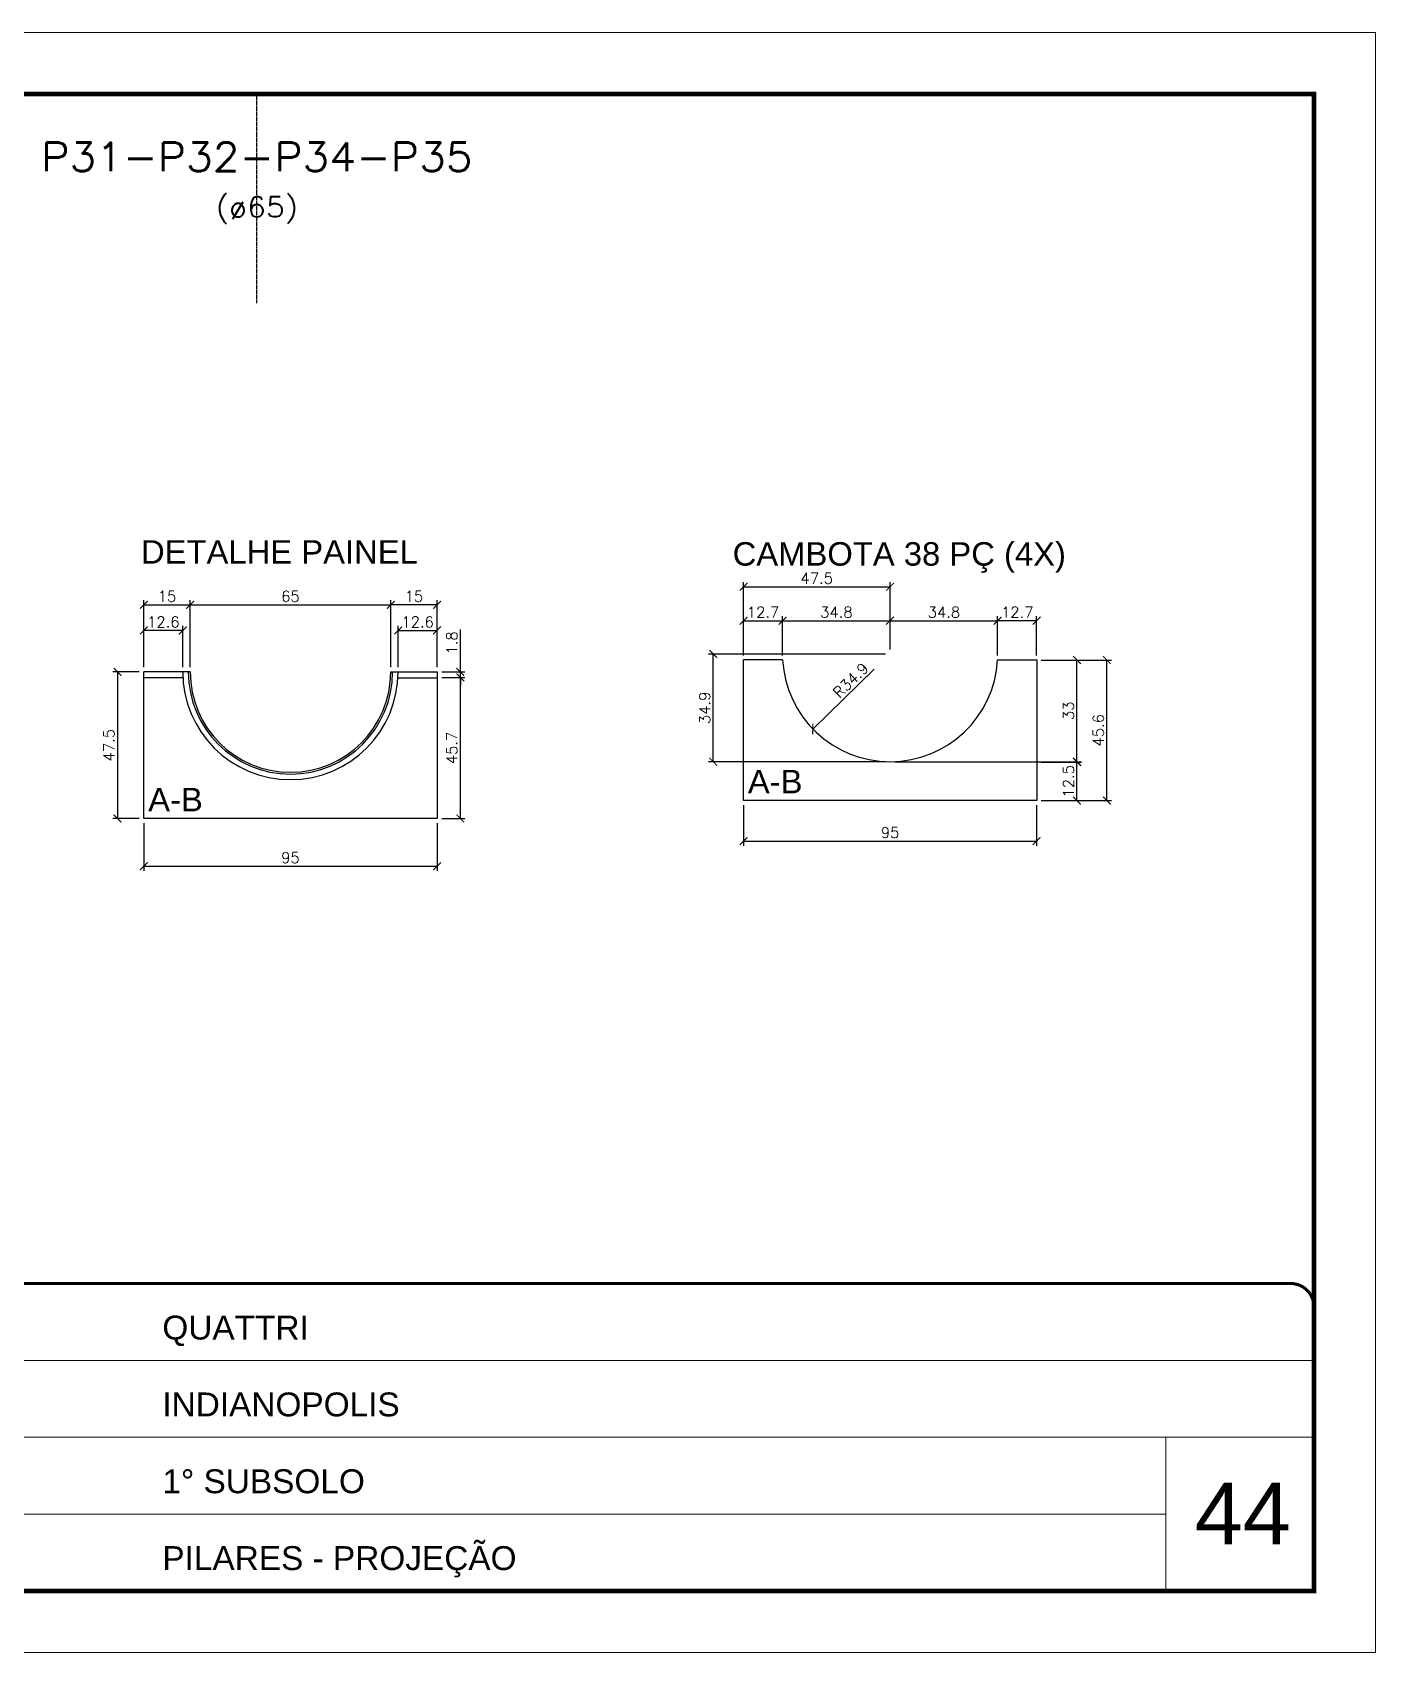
# Model space of a CAD drawing. Header units: millimetres. Extents: x 1945 to 8225, y 304 to 15137.
# Drawn here: x 7314 to 8185, y 2601 to 3651 of the extents above; entities that cross this region are included whole.
import ezdxf
from ezdxf.enums import TextEntityAlignment as Align

# ---------------------------------------------------------------- set-up
doc = ezdxf.new("R2010")
doc.units = ezdxf.units.MM
for name, pattern in [('CONTINUO', [0]), ('DASHED', [0.75, 0.5, -0.25]), ('HIDDEN', [0.375, 0.25, -0.125])]:
    doc.linetypes.add(name, pattern=pattern)
for name, color, linetype, lineweight in [('CARIMBO', 255, 'Continuous', 9), ('Folhas', 255, 'Continuous', 9), ('SARRAFO DE PRESSAO', 251, 'DASHED', 9), ('Texto Seção', 7, 'Continuous', 15)]:
    doc.layers.add(name, color=color, linetype=linetype, lineweight=lineweight)
for name, color, linetype in [('Painéis', 200, 'Continuous'), ('Texto de Titulo', 7, 'Continuous'), ('Texto Qtd Sarr', 242, 'Continuous'), ('TEXTO_GERAL', 7, 'Continuous')]:
    doc.layers.add(name, color=color, linetype=linetype)
doc.styles.add('ARIAL', font='arial.ttf')
doc.styles.add('ROMANS', font='romans.shx')
doc.styles.add('SANSSERIF', font='sas_____.pfb')
doc.dimstyles.new('COTA SECAO', dxfattribs={"dimtxt": 7, "dimasz": 5, "dimexe": 3, "dimexo": 3, "dimgap": 2, "dimtad": 3, "dimdec": 1, "dimlfac": 0.5, "dimzin": 12, "dimdsep": 46, "dimtxsty": 'ROMANS', "dimblk": 'ARCHTICK', "dimcen": 0, "dimclrd": 4, "dimclre": 4, "dimclrt": 1, "dimadec": 1, "dimazin": 3, "dimtfac": 1, "dimtdec": 1, "dimtmove": 0, "dimatfit": 3, "dimldrblk": 'OBLIQUE', "dimfxl": 1, "dimtolj": 1, "dimtzin": 12, "dimarcsym": 0})

# ---------------------------------------------------------------- blocks, each defined once
blk = doc.blocks.new('9999999999')
at = {"color": 30, "linetype": 'CONTINUO'}
for p, q in [((98564.6, 34379.6), (99584, 34379.6)), ((98564.6, 34329.8), (99488, 34329.8)), ((99584, 34329.8), (99488, 34329.8)), ((99488, 34329.8), (99488, 34230.2)), ((98564.6, 34280), (99488, 34280))]:
    blk.add_line(p, q, dxfattribs=at)
at = {"color": 30, "linetype": 'CONTINUO', "const_width": 2}
blk.add_lwpolyline([(99584, 34230.2), (99584, 34414.4, 0.414214), (99569, 34429.4), (98229, 34429.4, 0.414214), (98214, 34414.4), (98214, 34245.2, 0.414214), (98229, 34230.2), (99584, 34230.2)], format="xyb", dxfattribs=at)
at = {"layer": 'Folhas'}
blk.add_lwpolyline([(98139, 34190.2), (99624, 34190.2), (99624, 35240.2), (98139, 35240.2)], close=True, dxfattribs=at)
at = {"layer": 'Folhas', "color": 30, "const_width": 3}
blk.add_lwpolyline([(98214, 34230.2), (99584, 34230.2), (99584, 35200.2), (98214, 35200.2)], close=True, dxfattribs=at)
at = {"color": 7, "linetype": 'Continuous', "ltscale": 5, "style": 'ARIAL'}
for s, height, p in [('QUATTRI', 15.48, (98837.7, 34393.1)), ('INDIANOPOLIS', 15.483, (98837.7, 34343.3)), ('1° SUBSOLO', 15.48, (98837.7, 34293.5)), ('PILARES - PROJEÇÃO', 15.483, (98837.7, 34243.7))]:
    blk.add_text(s, height=height, dxfattribs=at).set_placement(p)
blk = doc.blocks.new('titulo1')
at = {"layer": 'Defpoints', "color": 252, "linetype": 'HIDDEN', "ltscale": 2}
blk.add_line((0, 0), (0, 125), dxfattribs=at)
at = {"layer": 'Defpoints', "style": 'ROMANS', "oblique": 15}
blk.add_attdef('FOLHA', text='', height=10, dxfattribs=at).set_placement((0, 15.58), align=Align.MIDDLE_CENTER)
at = {"layer": 'Texto Qtd Sarr', "color": 3, "style": 'ROMANS', "oblique": 15}
for tag, height, p in [('TITULO', 17, (0, 71.45)), ('SEÇÃO', 12, (0, 41.55))]:
    blk.add_attdef(tag, text='', height=height, dxfattribs=at).set_placement(p, align=Align.MIDDLE_CENTER)
blk = doc.blocks.new('_ArchTick')
at = {"color": 0, "linetype": 'ByBlock', "const_width": 0.15}
blk.add_lwpolyline([(-0.5, -0.5), (0.5, 0.5)], dxfattribs=at)
blk = doc.blocks.new('*D1329')
at = {"color": 4, "lineweight": -2, "transparency": 16777216}
for p, q in [((7591.7, 3236.9), (7591.7, 3264.5)), ((7579.6, 3236.9), (7594.7, 3236.9)), ((7591.7, 3233.3), (7591.7, 3236.9)), ((7579.6, 3233.3), (7594.7, 3233.3)), ((7591.7, 3233.3), (7591.7, 3228.3))]:
    blk.add_line(p, q, dxfattribs=at)
at = {"layer": 'Defpoints', "color": 0, "transparency": 16777216}
for p in [(7576.6, 3236.9), (7576.6, 3233.3), (7591.7, 3233.3)]:
    blk.add_point(p, dxfattribs=at)
at = {"color": 4, "lineweight": -2, "transparency": 16777216, "xscale": 5, "yscale": 5, "zscale": 5}
for p, rotation in [((7591.7, 3236.9), 270), ((7591.7, 3233.3), 90)]:
    blk.add_blockref('_ArchTick', p, dxfattribs=dict(at, rotation=rotation))
at = {"color": 1, "transparency": 16777216, "insert": (7586.2, 3255.7), "char_height": 7, "attachment_point": 5, "rotation": 90, "style": 'ROMANS'}
blk.add_mtext('\\A1;1.8', dxfattribs=at)
blk = doc.blocks.new('_Oblique')
at = {"color": 0, "linetype": 'ByBlock', "lineweight": -2}
blk.add_line((-0.5, -0.5), (0.5, 0.5), dxfattribs=at)
blk = doc.blocks.new('*D1330')
at = {"color": 4, "lineweight": -2, "transparency": 16777216}
for p, q in [((7386.6, 3239.9), (7386.6, 3283.4)), ((7386.6, 3280.4), (7416.6, 3280.4)), ((7416.6, 3239.9), (7416.6, 3283.4))]:
    blk.add_line(p, q, dxfattribs=at)
at = {"layer": 'Defpoints', "color": 0, "transparency": 16777216}
for p in [(7416.6, 3280.4), (7386.6, 3236.9), (7416.6, 3236.9)]:
    blk.add_point(p, dxfattribs=at)
at = {"color": 4, "lineweight": -2, "transparency": 16777216, "xscale": 5, "yscale": 5, "zscale": 5, "rotation": 180}
blk.add_blockref('_ArchTick', (7386.6, 3280.4), dxfattribs=at)
at = {"color": 4, "lineweight": -2, "transparency": 16777216, "xscale": 5, "yscale": 5, "zscale": 5}
blk.add_blockref('_ArchTick', (7416.6, 3280.4), dxfattribs=at)
at = {"color": 1, "transparency": 16777216, "insert": (7401.6, 3285.9), "char_height": 7, "attachment_point": 5, "style": 'ROMANS'}
blk.add_mtext('\\A1;15', dxfattribs=at)
blk = doc.blocks.new('*D1331')
at = {"color": 4, "lineweight": -2, "transparency": 16777216}
for p, q in [((7386.6, 3243.5), (7386.6, 3266.8)), ((7411.8, 3239.9), (7411.8, 3266.8)), ((7411.8, 3263.8), (7386.6, 3263.8))]:
    blk.add_line(p, q, dxfattribs=at)
at = {"layer": 'Defpoints', "color": 0, "transparency": 16777216}
for p in [(7386.6, 3263.8), (7386.6, 3240.5), (7411.8, 3236.9)]:
    blk.add_point(p, dxfattribs=at)
at = {"color": 4, "lineweight": -2, "transparency": 16777216, "xscale": 5, "yscale": 5, "zscale": 5, "rotation": 180}
blk.add_blockref('_ArchTick', (7386.6, 3263.8), dxfattribs=at)
at = {"color": 4, "lineweight": -2, "transparency": 16777216, "xscale": 5, "yscale": 5, "zscale": 5}
blk.add_blockref('_ArchTick', (7411.8, 3263.8), dxfattribs=at)
at = {"color": 1, "transparency": 16777216, "insert": (7399.2, 3269.3), "char_height": 7, "attachment_point": 5, "style": 'ROMANS'}
blk.add_mtext('\\A1;12.6', dxfattribs=at)
blk = doc.blocks.new('*D1332')
at = {"color": 4, "lineweight": -2, "transparency": 16777216}
for p, q in [((7546.6, 3239.9), (7546.6, 3283.4)), ((7576.6, 3280.4), (7546.6, 3280.4)), ((7576.6, 3239.9), (7576.6, 3283.4))]:
    blk.add_line(p, q, dxfattribs=at)
at = {"layer": 'Defpoints', "color": 0, "transparency": 16777216}
for p in [(7546.6, 3280.4), (7546.6, 3236.9), (7576.6, 3236.9)]:
    blk.add_point(p, dxfattribs=at)
at = {"color": 4, "lineweight": -2, "transparency": 16777216, "xscale": 5, "yscale": 5, "zscale": 5, "rotation": 180}
blk.add_blockref('_ArchTick', (7546.6, 3280.4), dxfattribs=at)
at = {"color": 4, "lineweight": -2, "transparency": 16777216, "xscale": 5, "yscale": 5, "zscale": 5}
blk.add_blockref('_ArchTick', (7576.6, 3280.4), dxfattribs=at)
at = {"color": 1, "transparency": 16777216, "insert": (7561.6, 3285.9), "char_height": 7, "attachment_point": 5, "style": 'ROMANS'}
blk.add_mtext('\\A1;15', dxfattribs=at)
blk = doc.blocks.new('*D1333')
at = {"color": 4, "lineweight": -2, "transparency": 16777216}
for p, q in [((7551.4, 3239.9), (7551.4, 3266.8)), ((7576.6, 3239.9), (7576.6, 3266.8)), ((7551.4, 3263.8), (7576.6, 3263.8))]:
    blk.add_line(p, q, dxfattribs=at)
at = {"layer": 'Defpoints', "color": 0, "transparency": 16777216}
for p in [(7576.6, 3263.8), (7551.4, 3236.9), (7576.6, 3236.9)]:
    blk.add_point(p, dxfattribs=at)
at = {"color": 4, "lineweight": -2, "transparency": 16777216, "xscale": 5, "yscale": 5, "zscale": 5, "rotation": 180}
blk.add_blockref('_ArchTick', (7551.4, 3263.8), dxfattribs=at)
at = {"color": 4, "lineweight": -2, "transparency": 16777216, "xscale": 5, "yscale": 5, "zscale": 5}
blk.add_blockref('_ArchTick', (7576.6, 3263.8), dxfattribs=at)
at = {"color": 1, "transparency": 16777216, "insert": (7564, 3269.3), "char_height": 7, "attachment_point": 5, "style": 'ROMANS'}
blk.add_mtext('\\A1;12.6', dxfattribs=at)
blk = doc.blocks.new('*D1334')
at = {"color": 4, "lineweight": -2, "transparency": 16777216}
for p, q in [((7416.6, 3239.9), (7416.6, 3283.4)), ((7416.6, 3280.4), (7546.6, 3280.4)), ((7546.6, 3239.9), (7546.6, 3283.4))]:
    blk.add_line(p, q, dxfattribs=at)
at = {"layer": 'Defpoints', "color": 0, "transparency": 16777216}
for p in [(7546.6, 3280.4), (7416.6, 3236.9), (7546.6, 3236.9)]:
    blk.add_point(p, dxfattribs=at)
at = {"color": 4, "lineweight": -2, "transparency": 16777216, "xscale": 5, "yscale": 5, "zscale": 5, "rotation": 180}
blk.add_blockref('_ArchTick', (7416.6, 3280.4), dxfattribs=at)
at = {"color": 4, "lineweight": -2, "transparency": 16777216, "xscale": 5, "yscale": 5, "zscale": 5}
blk.add_blockref('_ArchTick', (7546.6, 3280.4), dxfattribs=at)
at = {"color": 1, "transparency": 16777216, "insert": (7481.6, 3285.9), "char_height": 7, "attachment_point": 5, "style": 'ROMANS'}
blk.add_mtext('\\A1;65', dxfattribs=at)
blk = doc.blocks.new('*D1335')
at = {"color": 4, "lineweight": -2, "transparency": 16777216}
for p, q in [((7383.6, 3236.9), (7366.5, 3236.9)), ((7369.5, 3236.9), (7369.5, 3141.9)), ((7383.6, 3141.9), (7366.5, 3141.9))]:
    blk.add_line(p, q, dxfattribs=at)
at = {"layer": 'Defpoints', "color": 0, "transparency": 16777216}
for p in [(7386.6, 3236.9), (7369.5, 3141.9), (7386.6, 3141.9)]:
    blk.add_point(p, dxfattribs=at)
at = {"color": 4, "lineweight": -2, "transparency": 16777216, "xscale": 5, "yscale": 5, "zscale": 5}
for p, rotation in [((7369.5, 3236.9), 90), ((7369.5, 3141.9), 270)]:
    blk.add_blockref('_ArchTick', p, dxfattribs=dict(at, rotation=rotation))
at = {"color": 1, "transparency": 16777216, "insert": (7364, 3189.4), "char_height": 7, "attachment_point": 5, "rotation": 90, "style": 'ROMANS'}
blk.add_mtext('\\A1;47.5', dxfattribs=at)
blk = doc.blocks.new('*D1336')
at = {"color": 4, "lineweight": -2, "transparency": 16777216}
for p, q in [((7386.6, 3138.9), (7386.6, 3108)), ((7576.6, 3138.9), (7576.6, 3108)), ((7386.6, 3111), (7576.6, 3111))]:
    blk.add_line(p, q, dxfattribs=at)
at = {"layer": 'Defpoints', "color": 0, "transparency": 16777216}
for p in [(7386.6, 3141.9), (7576.6, 3141.9), (7576.6, 3111)]:
    blk.add_point(p, dxfattribs=at)
at = {"color": 4, "lineweight": -2, "transparency": 16777216, "xscale": 5, "yscale": 5, "zscale": 5, "rotation": 180}
blk.add_blockref('_ArchTick', (7386.6, 3111), dxfattribs=at)
at = {"color": 4, "lineweight": -2, "transparency": 16777216, "xscale": 5, "yscale": 5, "zscale": 5}
blk.add_blockref('_ArchTick', (7576.6, 3111), dxfattribs=at)
at = {"color": 1, "transparency": 16777216, "insert": (7481.6, 3116.5), "char_height": 7, "attachment_point": 5, "style": 'ROMANS'}
blk.add_mtext('\\A1;95', dxfattribs=at)
blk = doc.blocks.new('*D1337')
at = {"color": 4, "lineweight": -2, "transparency": 16777216}
for p, q in [((7579.6, 3233.3), (7594.7, 3233.3)), ((7591.7, 3141.9), (7591.7, 3233.3)), ((7579.6, 3141.9), (7594.7, 3141.9))]:
    blk.add_line(p, q, dxfattribs=at)
at = {"layer": 'Defpoints', "color": 0, "transparency": 16777216}
for p in [(7576.6, 3233.3), (7591.7, 3233.3), (7576.6, 3141.9)]:
    blk.add_point(p, dxfattribs=at)
at = {"color": 4, "lineweight": -2, "transparency": 16777216, "xscale": 5, "yscale": 5, "zscale": 5}
for p, rotation in [((7591.7, 3233.3), 90), ((7591.7, 3141.9), 270)]:
    blk.add_blockref('_ArchTick', p, dxfattribs=dict(at, rotation=rotation))
at = {"color": 1, "transparency": 16777216, "insert": (7586.2, 3187.6), "char_height": 7, "attachment_point": 5, "rotation": 90, "style": 'ROMANS'}
blk.add_mtext('\\A1;45.7', dxfattribs=at)
blk = doc.blocks.new('*D1742')
at = {"color": 4, "lineweight": -2, "transparency": 16777216}
blk.add_line((7859.9, 3238.6), (7820.1, 3199.9), dxfattribs=at)
at = {"layer": 'Defpoints', "color": 0, "transparency": 16777216}
for p in [(7870.2, 3248.5), (7820.1, 3199.9)]:
    blk.add_point(p, dxfattribs=at)
at = {"color": 4, "lineweight": -2, "transparency": 16777216, "xscale": 5, "yscale": 5, "zscale": 5, "rotation": 224.1186096114918}
blk.add_blockref('_ArchTick', (7820.1, 3199.9), dxfattribs=at)
at = {"color": 1, "transparency": 16777216, "insert": (7844.7, 3231.5), "char_height": 7, "attachment_point": 5, "rotation": 44.1186, "style": 'ROMANS'}
blk.add_mtext('\\A1;R34.9', dxfattribs=at)
blk = doc.blocks.new('*D1338')
at = {"color": 4, "lineweight": -2, "transparency": 16777216}
for p, q in [((7968.2, 3244.6), (8013.7, 3244.6)), ((8010.7, 3153.5), (8010.7, 3244.6)), ((7968.2, 3153.5), (8013.7, 3153.5))]:
    blk.add_line(p, q, dxfattribs=at)
at = {"layer": 'Defpoints', "color": 0, "transparency": 16777216}
for p in [(7965.2, 3244.6), (8010.7, 3244.6), (7965.2, 3153.5)]:
    blk.add_point(p, dxfattribs=at)
at = {"color": 4, "lineweight": -2, "transparency": 16777216, "xscale": 5, "yscale": 5, "zscale": 5}
for p, rotation in [((8010.7, 3244.6), 90), ((8010.7, 3153.5), 270)]:
    blk.add_blockref('_ArchTick', p, dxfattribs=dict(at, rotation=rotation))
at = {"color": 1, "transparency": 16777216, "insert": (8005.2, 3199.1), "char_height": 7, "attachment_point": 5, "rotation": 90, "style": 'ROMANS'}
blk.add_mtext('\\A1;45.6', dxfattribs=at)
blk = doc.blocks.new('*D1339')
at = {"color": 4, "lineweight": -2, "transparency": 16777216}
for p, q in [((7968.2, 3244.6), (7994.3, 3244.6)), ((7991.3, 3178.7), (7991.3, 3244.6)), ((7873.2, 3178.7), (7994.3, 3178.7))]:
    blk.add_line(p, q, dxfattribs=at)
at = {"layer": 'Defpoints', "color": 0, "transparency": 16777216}
for p in [(7965.2, 3244.6), (7991.3, 3244.6), (7870.2, 3178.7)]:
    blk.add_point(p, dxfattribs=at)
at = {"color": 4, "lineweight": -2, "transparency": 16777216, "xscale": 5, "yscale": 5, "zscale": 5}
for p, rotation in [((7991.3, 3244.6), 90), ((7991.3, 3178.7), 270)]:
    blk.add_blockref('_ArchTick', p, dxfattribs=dict(at, rotation=rotation))
at = {"color": 1, "transparency": 16777216, "insert": (7985.8, 3211.7), "char_height": 7, "attachment_point": 5, "rotation": 90, "style": 'ROMANS'}
blk.add_mtext('\\A1;33', dxfattribs=at)
blk = doc.blocks.new('*D1340')
at = {"color": 4, "lineweight": -2, "transparency": 16777216}
for p, q in [((7968.2, 3178.5), (7994.3, 3178.5)), ((7991.3, 3153.5), (7991.3, 3178.5)), ((7968.2, 3153.5), (7994.3, 3153.5))]:
    blk.add_line(p, q, dxfattribs=at)
at = {"layer": 'Defpoints', "color": 0, "transparency": 16777216}
for p in [(7965.2, 3178.5), (7991.3, 3178.5), (7965.2, 3153.5)]:
    blk.add_point(p, dxfattribs=at)
at = {"color": 4, "lineweight": -2, "transparency": 16777216, "xscale": 5, "yscale": 5, "zscale": 5}
for p, rotation in [((7991.3, 3178.5), 90), ((7991.3, 3153.5), 270)]:
    blk.add_blockref('_ArchTick', p, dxfattribs=dict(at, rotation=rotation))
at = {"color": 1, "transparency": 16777216, "insert": (7985.8, 3166), "char_height": 7, "attachment_point": 5, "rotation": 90, "style": 'ROMANS'}
blk.add_mtext('\\A1;12.5', dxfattribs=at)
blk = doc.blocks.new('*D1341')
at = {"color": 4, "lineweight": -2, "transparency": 16777216}
for p, q in [((7867.2, 3248.5), (7752.6, 3248.5)), ((7755.6, 3178.7), (7755.6, 3248.5)), ((7867.2, 3178.7), (7752.6, 3178.7))]:
    blk.add_line(p, q, dxfattribs=at)
at = {"layer": 'Defpoints', "color": 0, "transparency": 16777216}
for p in [(7755.6, 3248.5), (7870.2, 3248.5), (7870.2, 3178.7)]:
    blk.add_point(p, dxfattribs=at)
at = {"color": 4, "lineweight": -2, "transparency": 16777216, "xscale": 5, "yscale": 5, "zscale": 5}
for p, rotation in [((7755.6, 3248.5), 90), ((7755.6, 3178.7), 270)]:
    blk.add_blockref('_ArchTick', p, dxfattribs=dict(at, rotation=rotation))
at = {"color": 1, "transparency": 16777216, "insert": (7750.1, 3213.6), "char_height": 7, "attachment_point": 5, "rotation": 90, "style": 'ROMANS'}
blk.add_mtext('\\A1;34.9', dxfattribs=at)
blk = doc.blocks.new('*D1342')
at = {"color": 4, "lineweight": -2, "transparency": 16777216}
for p, q in [((7775.2, 3247.6), (7775.2, 3273.1)), ((7775.2, 3270.1), (7800.5, 3270.1)), ((7800.5, 3247.6), (7800.5, 3273.1))]:
    blk.add_line(p, q, dxfattribs=at)
at = {"layer": 'Defpoints', "color": 0, "transparency": 16777216}
for p in [(7800.5, 3270.1), (7775.2, 3244.6), (7800.5, 3244.6)]:
    blk.add_point(p, dxfattribs=at)
at = {"color": 4, "lineweight": -2, "transparency": 16777216, "xscale": 5, "yscale": 5, "zscale": 5, "rotation": 180}
blk.add_blockref('_ArchTick', (7775.2, 3270.1), dxfattribs=at)
at = {"color": 4, "lineweight": -2, "transparency": 16777216, "xscale": 5, "yscale": 5, "zscale": 5}
blk.add_blockref('_ArchTick', (7800.5, 3270.1), dxfattribs=at)
at = {"color": 1, "transparency": 16777216, "insert": (7787.9, 3275.6), "char_height": 7, "attachment_point": 5, "style": 'ROMANS'}
blk.add_mtext('\\A1;12.7', dxfattribs=at)
blk = doc.blocks.new('*D1343')
at = {"color": 4, "lineweight": -2, "transparency": 16777216}
for p, q in [((7939.9, 3247.6), (7939.9, 3273.1)), ((7965.2, 3270.1), (7939.9, 3270.1)), ((7965.2, 3247.6), (7965.2, 3273.1))]:
    blk.add_line(p, q, dxfattribs=at)
at = {"layer": 'Defpoints', "color": 0, "transparency": 16777216}
for p in [(7939.9, 3270.1), (7939.9, 3244.6), (7965.2, 3244.6)]:
    blk.add_point(p, dxfattribs=at)
at = {"color": 4, "lineweight": -2, "transparency": 16777216, "xscale": 5, "yscale": 5, "zscale": 5, "rotation": 180}
blk.add_blockref('_ArchTick', (7939.9, 3270.1), dxfattribs=at)
at = {"color": 4, "lineweight": -2, "transparency": 16777216, "xscale": 5, "yscale": 5, "zscale": 5}
blk.add_blockref('_ArchTick', (7965.2, 3270.1), dxfattribs=at)
at = {"color": 1, "transparency": 16777216, "insert": (7952.6, 3275.6), "char_height": 7, "attachment_point": 5, "style": 'ROMANS'}
blk.add_mtext('\\A1;12.7', dxfattribs=at)
blk = doc.blocks.new('*D1344')
at = {"color": 4, "lineweight": -2, "transparency": 16777216}
for p, q in [((7800.5, 3247.6), (7800.5, 3273.1)), ((7800.5, 3270.1), (7870.2, 3270.1)), ((7870.2, 3251.5), (7870.2, 3273.1))]:
    blk.add_line(p, q, dxfattribs=at)
at = {"layer": 'Defpoints', "color": 0, "transparency": 16777216}
for p in [(7870.2, 3270.1), (7800.5, 3244.6), (7870.2, 3248.5)]:
    blk.add_point(p, dxfattribs=at)
at = {"color": 4, "lineweight": -2, "transparency": 16777216, "xscale": 5, "yscale": 5, "zscale": 5, "rotation": 180}
blk.add_blockref('_ArchTick', (7800.5, 3270.1), dxfattribs=at)
at = {"color": 4, "lineweight": -2, "transparency": 16777216, "xscale": 5, "yscale": 5, "zscale": 5}
blk.add_blockref('_ArchTick', (7870.2, 3270.1), dxfattribs=at)
at = {"color": 1, "transparency": 16777216, "insert": (7835.4, 3275.6), "char_height": 7, "attachment_point": 5, "style": 'ROMANS'}
blk.add_mtext('\\A1;34.8', dxfattribs=at)
blk = doc.blocks.new('*D1345')
at = {"color": 4, "lineweight": -2, "transparency": 16777216}
for p, q in [((7870.2, 3251.5), (7870.2, 3273.1)), ((7870.2, 3270.1), (7939.9, 3270.1)), ((7939.9, 3247.6), (7939.9, 3273.1))]:
    blk.add_line(p, q, dxfattribs=at)
at = {"layer": 'Defpoints', "color": 0, "transparency": 16777216}
for p in [(7939.9, 3270.1), (7870.2, 3248.5), (7939.9, 3244.6)]:
    blk.add_point(p, dxfattribs=at)
at = {"color": 4, "lineweight": -2, "transparency": 16777216, "xscale": 5, "yscale": 5, "zscale": 5, "rotation": 180}
blk.add_blockref('_ArchTick', (7870.2, 3270.1), dxfattribs=at)
at = {"color": 4, "lineweight": -2, "transparency": 16777216, "xscale": 5, "yscale": 5, "zscale": 5}
blk.add_blockref('_ArchTick', (7939.9, 3270.1), dxfattribs=at)
at = {"color": 1, "transparency": 16777216, "insert": (7905.1, 3275.6), "char_height": 7, "attachment_point": 5, "style": 'ROMANS'}
blk.add_mtext('\\A1;34.8', dxfattribs=at)
blk = doc.blocks.new('*D1346')
at = {"color": 4, "lineweight": -2, "transparency": 16777216}
for p, q in [((7775.2, 3247.6), (7775.2, 3295.1)), ((7775.2, 3292.1), (7870.2, 3292.1)), ((7870.2, 3251.5), (7870.2, 3295.1))]:
    blk.add_line(p, q, dxfattribs=at)
at = {"layer": 'Defpoints', "color": 0, "transparency": 16777216}
for p in [(7870.2, 3292.1), (7775.2, 3244.6), (7870.2, 3248.5)]:
    blk.add_point(p, dxfattribs=at)
at = {"color": 4, "lineweight": -2, "transparency": 16777216, "xscale": 5, "yscale": 5, "zscale": 5, "rotation": 180}
blk.add_blockref('_ArchTick', (7775.2, 3292.1), dxfattribs=at)
at = {"color": 4, "lineweight": -2, "transparency": 16777216, "xscale": 5, "yscale": 5, "zscale": 5}
blk.add_blockref('_ArchTick', (7870.2, 3292.1), dxfattribs=at)
at = {"color": 1, "transparency": 16777216, "insert": (7822.7, 3297.6), "char_height": 7, "attachment_point": 5, "style": 'ROMANS'}
blk.add_mtext('\\A1;47.5', dxfattribs=at)
blk = doc.blocks.new('*D1347')
at = {"color": 4, "lineweight": -2, "transparency": 16777216}
for p, q in [((7775.2, 3150.5), (7775.2, 3124.3)), ((7965.2, 3150.5), (7965.2, 3124.3)), ((7775.2, 3127.3), (7965.2, 3127.3))]:
    blk.add_line(p, q, dxfattribs=at)
at = {"layer": 'Defpoints', "color": 0, "transparency": 16777216}
for p in [(7775.2, 3153.5), (7965.2, 3153.5), (7965.2, 3127.3)]:
    blk.add_point(p, dxfattribs=at)
at = {"color": 4, "lineweight": -2, "transparency": 16777216, "xscale": 5, "yscale": 5, "zscale": 5, "rotation": 180}
blk.add_blockref('_ArchTick', (7775.2, 3127.3), dxfattribs=at)
at = {"color": 4, "lineweight": -2, "transparency": 16777216, "xscale": 5, "yscale": 5, "zscale": 5}
blk.add_blockref('_ArchTick', (7965.2, 3127.3), dxfattribs=at)
at = {"color": 1, "transparency": 16777216, "insert": (7870.2, 3132.8), "char_height": 7, "attachment_point": 5, "style": 'ROMANS'}
blk.add_mtext('\\A1;95', dxfattribs=at)

msp = doc.modelspace()

# ---------------------------------------------------------------- linework, layer by layer
at = {"layer": 'Painéis'}
for p, q in [((7800.54, 3244.64), (7775.23, 3244.64)), ((7939.92, 3244.64), (7965.23, 3244.64)), ((7416.6, 3236.88), (7386.6, 3236.88)), ((7546.6, 3236.88), (7576.6, 3236.88)), ((7411.9, 3232.98), (7386.6, 3232.98)), ((7551.69, 3232.98), (7576.6, 3232.98))]:
    msp.add_line(p, q, dxfattribs=at)
for points in [[(7965.23, 3244.64), (7965.23, 3153.54), (7775.23, 3153.54), (7775.23, 3244.64)], [(7576.6, 3236.88), (7576.6, 3141.88), (7386.6, 3141.88), (7386.6, 3236.88)]]:
    msp.add_lwpolyline(points, dxfattribs=at)
for centre, radius, start, end in [((7870.23, 3248.54), 69.8, 183.20301, 356.79699), ((7481.6, 3236.88), 69.8, 180, 0), ((7481.6, 3236.88), 66.2, 180, 0), ((7481.6, 3236.88), 65, 180, 0)]:
    msp.add_arc(centre, radius, start, end, dxfattribs=at)

# ---------------------------------------------------------------- block references
at = {"layer": 'SARRAFO DE PRESSAO', "color": 6, "linetype": 'ByBlock'}
msp.add_blockref('9999999999', (-91439.12, -31588.85), dxfattribs=at)
at = {"layer": 'Texto Seção'}
ref = msp.add_blockref('titulo1', (7459.86, 3475.94), dxfattribs=dict(at, xscale=1.083333333333694, yscale=1.083333333333694, zscale=1.083333333333694))
ref.add_attrib('TITULO', 'P31-P32-P34-P35', dxfattribs={"layer": 'Texto de Titulo', "color": 7, "height": 18.4167, "style": 'ROMANS', "width": 1.1}).set_placement((7459.86, 3570.73), align=Align.MIDDLE_CENTER)
ref.add_attrib('SEÇÃO', '(ø65)', dxfattribs={"layer": 'Texto de Titulo', "color": 7, "height": 13, "style": 'ROMANS', "width": 1.1}).set_placement((7459.86, 3538.23), align=Align.MIDDLE_CENTER)

# ---------------------------------------------------------------- texts
at = {"layer": 'CARIMBO', "style": 'ARIAL'}
msp.add_text('44', height=40, dxfattribs=at).set_placement((8067.72, 2671.5))
at = {"layer": 'TEXTO_GERAL', "color": 0, "linetype": 'Continuous', "style": 'SANSSERIF'}
for s, p in [('DETALHE PAINEL', (7384.74, 3314.68)), ('CAMBOTA 38 PÇ (4X)', (7768.16, 3313.39)), ('A-B', (7778.02, 3165.83)), ('A-B', (7389.39, 3154.17))]:
    msp.add_text(s, height=15.207, dxfattribs=at).set_placement(p, align=Align.MIDDLE_LEFT)

# ---------------------------------------------------------------- dimensions: what is measured, and where the dimension line sits
for base, p1, p2, picture, middle in [((7870.23, 3292.11), (7775.23, 3244.64), (7870.23, 3248.54), '*D1346', (7822.73, 3297.61)), ((7416.6, 3280.43), (7386.6, 3236.88), (7416.6, 3236.88), '*D1330', (7401.6, 3285.93)), ((7546.6, 3280.43), (7416.6, 3236.88), (7546.6, 3236.88), '*D1334', (7481.6, 3285.93)), ((7800.54, 3270.08), (7775.23, 3244.64), (7800.54, 3244.63), '*D1342', (7787.88, 3275.58)), ((7870.23, 3270.08), (7800.54, 3244.63), (7870.23, 3248.54), '*D1344', (7835.38, 3275.58)), ((7939.92, 3270.08), (7870.23, 3248.54), (7939.92, 3244.64), '*D1345', (7905.07, 3275.58)), ((7939.92, 3270.08), (7965.23, 3244.64), (7939.92, 3244.64), '*D1343', (7952.57, 3275.58)), ((7386.6, 3263.76), (7411.8, 3236.88), (7386.6, 3240.55), '*D1331', (7399.2, 3269.26)), ((7965.23, 3127.33), (7775.23, 3153.54), (7965.23, 3153.54), '*D1347', (7870.23, 3132.83)), ((7576.6, 3110.97), (7386.6, 3141.88), (7576.6, 3141.88), '*D1336', (7481.6, 3116.47))]:
    dim = msp.add_linear_dim(base=base, p1=p1, p2=p2, dimstyle='COTA SECAO')
    dim.commit()
    dim.dimension.update_dxf_attribs({"geometry": picture, "text_midpoint": middle})
for base, p1, p2, angle, picture, middle in [((7546.6, 3280.43), (7576.6, 3236.88), (7546.6, 3236.88), 180, '*D1332', (7561.6, 3285.93)), ((7576.6, 3263.76), (7551.4, 3236.88), (7576.6, 3236.88), 180, '*D1333', (7564, 3269.26)), ((7755.61, 3248.54), (7870.23, 3178.74), (7870.23, 3248.54), 90, '*D1341', (7750.11, 3213.64)), ((7991.29390826, 3244.63821505), (7870.22668619, 3178.73821505), (7965.22668619, 3244.63821505), 90, '*D1339', (7985.79390826, 3211.68821505)), ((8010.7461115, 3244.63821505), (7965.22668619, 3153.53821505), (7965.22668619, 3244.63821505), 90, '*D1338', (8005.2461115, 3199.08821505)), ((7369.47, 3141.88), (7386.6, 3236.88), (7386.6, 3141.88), 90, '*D1335', (7363.97, 3189.38)), ((7591.72, 3233.28), (7576.6, 3141.88), (7576.6, 3233.28), 90, '*D1337', (7586.22, 3187.58)), ((7991.29, 3178.49), (7965.23, 3153.54), (7965.23, 3178.49), 90, '*D1340', (7985.79, 3166.01))]:
    dim = msp.add_linear_dim(base=base, p1=p1, p2=p2, angle=angle, dimstyle='COTA SECAO')
    dim.commit()
    dim.dimension.update_dxf_attribs({"geometry": picture, "text_midpoint": middle})
dim = msp.add_linear_dim(base=(7591.72, 3233.28), p1=(7576.6, 3236.88), p2=(7576.6, 3233.28), angle=270, dimstyle='COTA SECAO')
dim.commit()
dim.dimension.update_dxf_attribs({"geometry": '*D1329', "text_midpoint": (7591.72, 3255.71), "dimtype": 160})
dim = msp.add_radius_dim(center=(7870.23, 3248.54), mpoint=(7820.12, 3199.95), dimstyle='COTA SECAO')
dim.commit()
dim.dimension.update_dxf_attribs({"geometry": '*D1742', "text_midpoint": (7848.57, 3227.54), "dimtype": 164})

doc.saveas('drawing.dxf')
